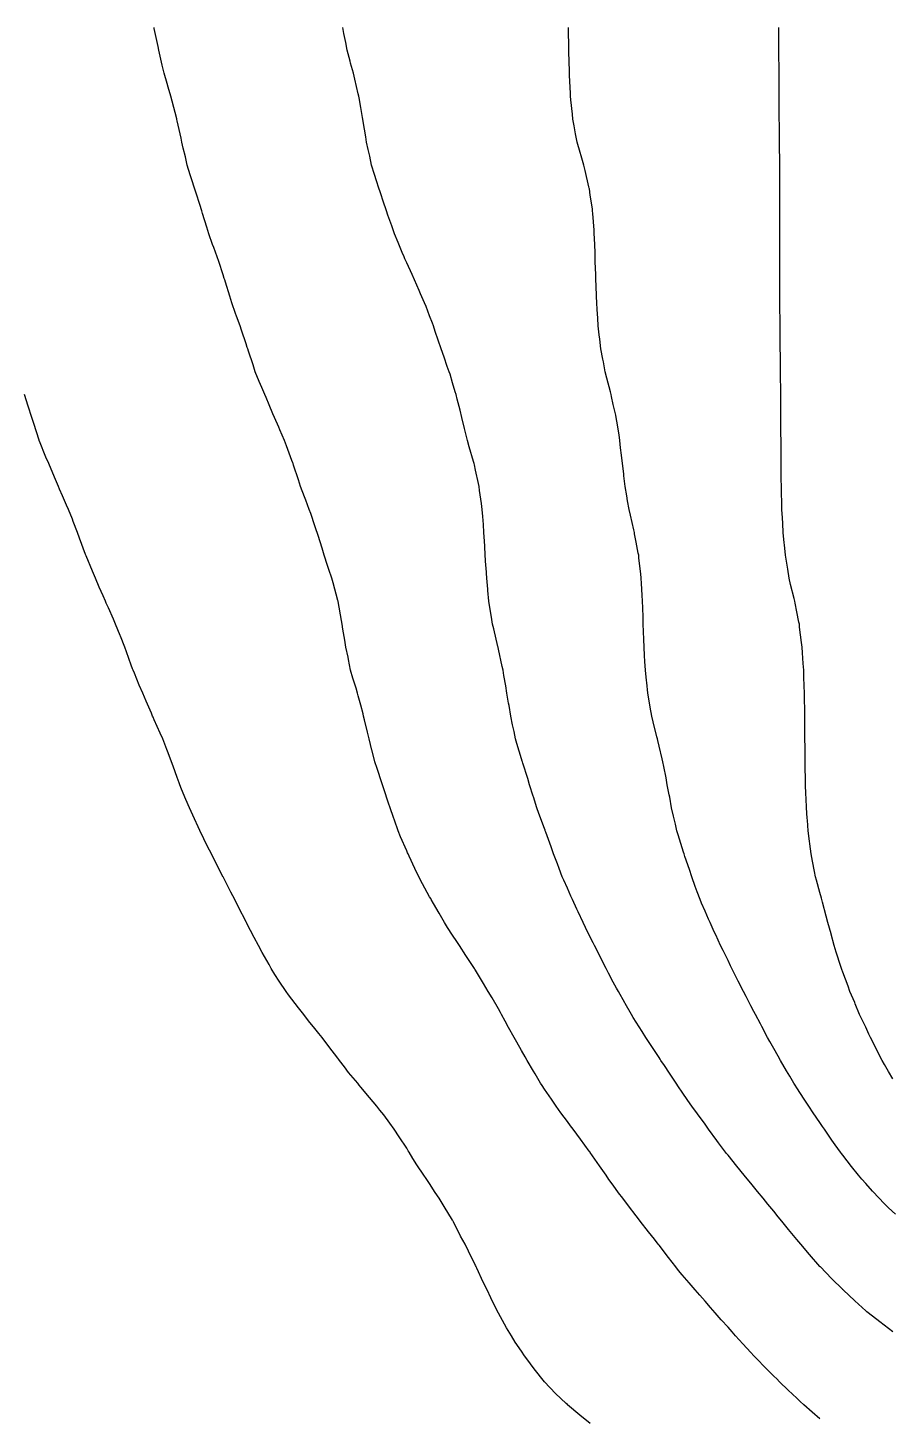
# Model space of a CAD drawing. Extents: x -717077 to -715000, y -984627 to -984000.
# Drawn here: x -715831 to -715793.3, y -984304.1 to -984243.5 of the extents above; entities that cross this region are included whole.
import ezdxf

# ---------------------------------------------------------------- set-up
doc = ezdxf.new("R2010")
doc.units = 0
doc.layers.add('buffer_B1_0_1_clip', color=7, linetype='Continuous')

msp = doc.modelspace()

# ---------------------------------------------------------------- linework, layer by layer
at = {"layer": 'buffer_B1_0_1_clip'}
for points in [[(-715796.496, -984304.121), (-715796.827, -984303.831), (-715797.189, -984303.501), (-715797.352, -984303.356), (-715797.496, -984303.223), (-715797.869, -984302.874), (-715798.249, -984302.501), (-715798.375, -984302.38), (-715798.496, -984302.258), (-715798.875, -984301.88), (-715799.236, -984301.501), (-715799.364, -984301.368), (-715799.496, -984301.224), (-715799.848, -984300.852), (-715800.165, -984300.501), (-715800.321, -984300.326), (-715800.496, -984300.122), (-715800.792, -984299.797), (-715801.053, -984299.501), (-715801.26, -984299.265), (-715801.496, -984298.995), (-715801.73, -984298.734), (-715801.932, -984298.501), (-715802.194, -984298.199), (-715802.496, -984297.838), (-715802.65, -984297.655), (-715802.773, -984297.501), (-715803.089, -984297.094), (-715803.496, -984296.555), (-715803.52, -984296.525), (-715803.538, -984296.501), (-715803.7, -984296.297), (-715803.963, -984295.967), (-715804.318, -984295.501), (-715804.398, -984295.402), (-715804.496, -984295.274), (-715804.834, -984294.839), (-715805.084, -984294.501), (-715805.261, -984294.266), (-715805.496, -984293.941), (-715805.682, -984293.687), (-715805.812, -984293.501), (-715806.094, -984293.099), (-715806.496, -984292.518), (-715806.503, -984292.508), (-715806.508, -984292.501), (-715806.544, -984292.452), (-715806.93, -984291.934), (-715807.246, -984291.501), (-715807.354, -984291.358), (-715807.496, -984291.165), (-715807.779, -984290.783), (-715807.981, -984290.501), (-715808.193, -984290.197), (-715808.496, -984289.752), (-715808.597, -984289.602), (-715808.662, -984289.501), (-715808.903, -984289.093), (-715808.972, -984288.977), (-715809.252, -984288.501), (-715809.341, -984288.346), (-715809.496, -984288.073), (-715809.704, -984287.709), (-715809.821, -984287.501), (-715810.057, -984287.062), (-715810.204, -984286.792), (-715810.363, -984286.501), (-715810.41, -984286.415), (-715810.496, -984286.26), (-715810.776, -984285.78), (-715810.941, -984285.501), (-715811.146, -984285.15), (-715811.496, -984284.567), (-715811.522, -984284.527), (-715811.539, -984284.501), (-715811.624, -984284.372), (-715811.921, -984283.926), (-715812.203, -984283.501), (-715812.318, -984283.322), (-715812.496, -984283.044), (-715812.712, -984282.717), (-715812.851, -984282.501), (-715813.086, -984282.091), (-715813.331, -984281.666), (-715813.426, -984281.5), (-715813.45, -984281.455), (-715813.496, -984281.37), (-715813.804, -984280.808), (-715813.968, -984280.5), (-715814.137, -984280.141), (-715814.389, -984279.608), (-715814.439, -984279.5), (-715814.457, -984279.461), (-715814.496, -984279.371), (-715814.76, -984278.765), (-715814.872, -984278.5), (-715815.032, -984278.037), (-715815.072, -984277.925), (-715815.22, -984277.5), (-715815.287, -984277.291), (-715815.496, -984276.667), (-715815.538, -984276.543), (-715815.553, -984276.5), (-715815.58, -984276.416), (-715815.788, -984275.793), (-715815.883, -984275.5), (-715816.007, -984275.011), (-715816.014, -984274.982), (-715816.138, -984274.5), (-715816.203, -984274.207), (-715816.335, -984273.661), (-715816.372, -984273.5), (-715816.397, -984273.401), (-715816.496, -984273.033), (-715816.611, -984272.615), (-715816.644, -984272.5), (-715816.705, -984272.292), (-715816.84, -984271.844), (-715816.939, -984271.5), (-715817.034, -984271.038), (-715817.054, -984270.942), (-715817.146, -984270.5), (-715817.193, -984270.197), (-715817.274, -984269.723), (-715817.309, -984269.5), (-715817.334, -984269.339), (-715817.485, -984268.512), (-715817.486, -984268.5), (-715817.488, -984268.493), (-715817.496, -984268.462), (-715817.697, -984267.702), (-715817.753, -984267.5), (-715817.886, -984267.111), (-715817.943, -984266.947), (-715818.091, -984266.5), (-715818.184, -984266.188), (-715818.356, -984265.64), (-715818.399, -984265.5), (-715818.422, -984265.427), (-715818.496, -984265.21), (-715818.678, -984264.682), (-715818.741, -984264.5), (-715818.892, -984264.104), (-715818.95, -984263.955), (-715819.119, -984263.5), (-715819.21, -984263.214), (-715819.426, -984262.571), (-715819.449, -984262.5), (-715819.461, -984262.465), (-715819.496, -984262.37), (-715819.731, -984261.736), (-715819.822, -984261.5), (-715820.027, -984261.032), (-715820.074, -984260.922), (-715820.257, -984260.5), (-715820.327, -984260.332), (-715820.496, -984259.943), (-715820.627, -984259.631), (-715820.682, -984259.5), (-715820.815, -984259.182), (-715820.923, -984258.927), (-715821.096, -984258.5), (-715821.193, -984258.197), (-715821.392, -984257.604), (-715821.426, -984257.5), (-715821.443, -984257.448), (-715821.496, -984257.292), (-715821.693, -984256.698), (-715821.76, -984256.5), (-715821.911, -984256.086), (-715821.957, -984255.961), (-715822.12, -984255.5), (-715822.206, -984255.21), (-715822.396, -984254.601), (-715822.426, -984254.5), (-715822.443, -984254.447), (-715822.496, -984254.287), (-715822.689, -984253.694), (-715822.754, -984253.5), (-715822.901, -984253.095), (-715822.953, -984252.957), (-715823.115, -984252.5), (-715823.202, -984252.206), (-715823.388, -984251.609), (-715823.421, -984251.5), (-715823.438, -984251.443), (-715823.496, -984251.265), (-715823.678, -984250.683), (-715823.736, -984250.5), (-715823.852, -984250.145), (-715823.925, -984249.929), (-715824.06, -984249.5), (-715824.142, -984249.146), (-715824.234, -984248.763), (-715824.295, -984248.5), (-715824.329, -984248.333), (-715824.496, -984247.573), (-715824.509, -984247.513), (-715824.512, -984247.5), (-715824.517, -984247.479), (-715824.714, -984246.718), (-715824.771, -984246.5), (-715824.889, -984246.107), (-715824.94, -984245.945), (-715825.068, -984245.5), (-715825.147, -984245.151), (-715825.235, -984244.761), (-715825.294, -984244.5), (-715825.328, -984244.332), (-715825.496, -984243.544), (-715825.504, -984243.508)], [(-715793.316, -984300.32), (-715793.496, -984300.185), (-715793.886, -984299.891), (-715794.385, -984299.501), (-715794.447, -984299.452), (-715794.496, -984299.41), (-715794.975, -984298.98), (-715795.483, -984298.501), (-715795.49, -984298.494), (-715795.496, -984298.488), (-715795.993, -984297.998), (-715796.473, -984297.501), (-715796.484, -984297.489), (-715796.496, -984297.476), (-715796.951, -984296.955), (-715797.329, -984296.501), (-715797.407, -984296.411), (-715797.496, -984296.301), (-715797.861, -984295.865), (-715798.154, -984295.501), (-715798.308, -984295.313), (-715798.496, -984295.074), (-715798.757, -984294.762), (-715798.97, -984294.501), (-715799.207, -984294.212), (-715799.496, -984293.857), (-715799.659, -984293.664), (-715799.793, -984293.501), (-715800.11, -984293.115), (-715800.496, -984292.632), (-715800.555, -984292.559), (-715800.601, -984292.501), (-715800.907, -984292.09), (-715800.983, -984291.988), (-715801.341, -984291.501), (-715801.407, -984291.411), (-715801.496, -984291.286), (-715801.827, -984290.832), (-715802.066, -984290.501), (-715802.243, -984290.247), (-715802.496, -984289.879), (-715802.652, -984289.656), (-715802.759, -984289.501), (-715803.051, -984289.055), (-715803.266, -984288.73), (-715803.418, -984288.501), (-715803.449, -984288.453), (-715803.496, -984288.381), (-715803.847, -984287.852), (-715804.079, -984287.501), (-715804.241, -984287.246), (-715804.496, -984286.843), (-715804.627, -984286.632), (-715804.708, -984286.501), (-715804.979, -984286.017), (-715804.991, -984285.996), (-715805.27, -984285.501), (-715805.35, -984285.355), (-715805.496, -984285.087), (-715805.701, -984284.705), (-715805.81, -984284.501), (-715806.039, -984284.044), (-715806.129, -984283.867), (-715806.315, -984283.501), (-715806.375, -984283.38), (-715806.496, -984283.138), (-715806.708, -984282.712), (-715806.814, -984282.501), (-715807.028, -984282.032), (-715807.084, -984281.912), (-715807.277, -984281.5), (-715807.343, -984281.348), (-715807.496, -984281.006), (-715807.651, -984280.655), (-715807.72, -984280.5), (-715807.854, -984280.142), (-715807.93, -984279.934), (-715808.097, -984279.5), (-715808.2, -984279.205), (-715808.441, -984278.555), (-715808.461, -984278.5), (-715808.47, -984278.475), (-715808.496, -984278.404), (-715808.737, -984277.742), (-715808.826, -984277.5), (-715808.976, -984277.02), (-715808.986, -984276.99), (-715809.143, -984276.5), (-715809.224, -984276.229), (-715809.436, -984275.561), (-715809.454, -984275.5), (-715809.464, -984275.468), (-715809.496, -984275.365), (-715809.694, -984274.698), (-715809.75, -984274.5), (-715809.818, -984274.178), (-715809.88, -984273.884), (-715809.961, -984273.5), (-715810.037, -984273.041), (-715810.054, -984272.942), (-715810.128, -984272.5), (-715810.179, -984272.184), (-715810.26, -984271.737), (-715810.299, -984271.5), (-715810.332, -984271.336), (-715810.496, -984270.594), (-715810.512, -984270.517), (-715810.516, -984270.5), (-715810.522, -984270.475), (-715810.704, -984269.709), (-715810.751, -984269.5), (-715810.8, -984269.197), (-715810.854, -984268.859), (-715810.912, -984268.5), (-715810.958, -984268.038), (-715810.965, -984267.969), (-715811.012, -984267.5), (-715811.041, -984267.045), (-715811.047, -984266.949), (-715811.076, -984266.5), (-715811.096, -984266.101), (-715811.11, -984265.886), (-715811.13, -984265.5), (-715811.155, -984265.159), (-715811.185, -984264.811), (-715811.208, -984264.5), (-715811.239, -984264.244), (-715811.319, -984263.678), (-715811.341, -984263.5), (-715811.367, -984263.371), (-715811.496, -984262.788), (-715811.548, -984262.553), (-715811.561, -984262.5), (-715811.587, -984262.409), (-715811.771, -984261.776), (-715811.85, -984261.5), (-715811.965, -984261.031), (-715811.977, -984260.982), (-715812.099, -984260.5), (-715812.174, -984260.178), (-715812.298, -984259.699), (-715812.346, -984259.5), (-715812.378, -984259.382), (-715812.496, -984258.987), (-715812.609, -984258.614), (-715812.646, -984258.5), (-715812.729, -984258.267), (-715812.868, -984257.873), (-715813.001, -984257.5), (-715813.12, -984257.125), (-715813.253, -984256.743), (-715813.334, -984256.5), (-715813.375, -984256.38), (-715813.496, -984256.065), (-715813.651, -984255.656), (-715813.715, -984255.5), (-715813.89, -984255.106), (-715813.955, -984254.959), (-715814.163, -984254.5), (-715814.261, -984254.265), (-715814.496, -984253.757), (-715814.573, -984253.577), (-715814.606, -984253.5), (-715814.688, -984253.309), (-715814.871, -984252.875), (-715815.03, -984252.5), (-715815.145, -984252.149), (-715815.316, -984251.68), (-715815.378, -984251.5), (-715815.406, -984251.41), (-715815.496, -984251.161), (-715815.655, -984250.659), (-715815.708, -984250.5), (-715815.807, -984250.189), (-715815.899, -984249.903), (-715816.026, -984249.5), (-715816.106, -984249.111), (-715816.172, -984248.825), (-715816.241, -984248.5), (-715816.272, -984248.276), (-715816.389, -984247.607), (-715816.405, -984247.5), (-715816.416, -984247.421), (-715816.496, -984246.987), (-715816.565, -984246.57), (-715816.579, -984246.5), (-715816.605, -984246.391), (-715816.751, -984245.755), (-715816.814, -984245.5), (-715816.939, -984245.058), (-715816.964, -984244.969), (-715817.093, -984244.5), (-715817.156, -984244.161), (-715817.234, -984243.762), (-715817.283, -984243.5)], [(-715793.203, -984295.208), (-715793.496, -984294.928), (-715793.71, -984294.715), (-715793.916, -984294.501), (-715794.196, -984294.2), (-715794.496, -984293.865), (-715794.666, -984293.67), (-715794.807, -984293.501), (-715795.113, -984293.118), (-715795.496, -984292.625), (-715795.55, -984292.555), (-715795.591, -984292.501), (-715795.82, -984292.177), (-715795.966, -984291.97), (-715796.297, -984291.501), (-715796.377, -984291.382), (-715796.496, -984291.205), (-715796.783, -984290.788), (-715796.979, -984290.501), (-715797.182, -984290.186), (-715797.496, -984289.694), (-715797.573, -984289.577), (-715797.622, -984289.501), (-715797.802, -984289.194), (-715797.946, -984288.95), (-715798.211, -984288.501), (-715798.313, -984288.317), (-715798.496, -984287.987), (-715798.673, -984287.678), (-715798.774, -984287.501), (-715799.023, -984287.027), (-715799.084, -984286.912), (-715799.303, -984286.501), (-715799.368, -984286.373), (-715799.496, -984286.122), (-715799.711, -984285.716), (-715799.826, -984285.501), (-715800.048, -984285.052), (-715800.153, -984284.843), (-715800.325, -984284.501), (-715800.381, -984284.385), (-715800.496, -984284.149), (-715800.712, -984283.716), (-715800.82, -984283.501), (-715801.031, -984283.036), (-715801.093, -984282.903), (-715801.28, -984282.501), (-715801.345, -984282.349), (-715801.496, -984282.003), (-715801.648, -984281.653), (-715801.714, -984281.5), (-715801.838, -984281.158), (-715801.921, -984280.925), (-715802.078, -984280.5), (-715802.179, -984280.184), (-715802.371, -984279.625), (-715802.413, -984279.5), (-715802.432, -984279.437), (-715802.496, -984279.236), (-715802.669, -984278.674), (-715802.722, -984278.5), (-715802.79, -984278.206), (-715802.865, -984277.869), (-715802.952, -984277.5), (-715803.036, -984277.041), (-715803.057, -984276.939), (-715803.141, -984276.5), (-715803.195, -984276.199), (-715803.298, -984275.698), (-715803.335, -984275.5), (-715803.364, -984275.368), (-715803.496, -984274.819), (-715803.556, -984274.56), (-715803.57, -984274.5), (-715803.595, -984274.402), (-715803.756, -984273.76), (-715803.819, -984273.5), (-715803.886, -984273.11), (-715803.919, -984272.923), (-715803.992, -984272.5), (-715804.04, -984272.044), (-715804.05, -984271.946), (-715804.097, -984271.5), (-715804.118, -984271.122), (-715804.134, -984270.863), (-715804.154, -984270.5), (-715804.164, -984270.168), (-715804.177, -984269.82), (-715804.186, -984269.5), (-715804.195, -984269.199), (-715804.21, -984268.786), (-715804.218, -984268.5), (-715804.232, -984268.237), (-715804.264, -984267.732), (-715804.277, -984267.5), (-715804.297, -984267.301), (-715804.376, -984266.621), (-715804.388, -984266.5), (-715804.404, -984266.409), (-715804.496, -984265.929), (-715804.564, -984265.568), (-715804.577, -984265.5), (-715804.6, -984265.396), (-715804.752, -984264.757), (-715804.808, -984264.5), (-715804.871, -984264.125), (-715804.907, -984263.912), (-715804.976, -984263.5), (-715805.032, -984263.036), (-715805.042, -984262.954), (-715805.098, -984262.5), (-715805.136, -984262.141), (-715805.176, -984261.82), (-715805.212, -984261.5), (-715805.246, -984261.25), (-715805.343, -984260.653), (-715805.365, -984260.5), (-715805.387, -984260.392), (-715805.496, -984259.927), (-715805.572, -984259.576), (-715805.589, -984259.5), (-715805.621, -984259.375), (-715805.777, -984258.782), (-715805.848, -984258.5), (-715805.928, -984258.068), (-715805.949, -984257.953), (-715806.033, -984257.5), (-715806.08, -984257.085), (-715806.104, -984256.892), (-715806.15, -984256.5), (-715806.169, -984256.174), (-715806.198, -984255.798), (-715806.217, -984255.5), (-715806.225, -984255.229), (-715806.247, -984254.749), (-715806.255, -984254.5), (-715806.26, -984254.264), (-715806.28, -984253.716), (-715806.284, -984253.5), (-715806.289, -984253.294), (-715806.318, -984252.678), (-715806.322, -984252.5), (-715806.331, -984252.335), (-715806.39, -984251.606), (-715806.396, -984251.5), (-715806.406, -984251.411), (-715806.496, -984250.806), (-715806.535, -984250.539), (-715806.541, -984250.5), (-715806.556, -984250.441), (-715806.724, -984249.729), (-715806.78, -984249.5), (-715806.897, -984249.099), (-715806.943, -984248.948), (-715807.069, -984248.5), (-715807.136, -984248.14), (-715807.2, -984247.796), (-715807.255, -984247.5), (-715807.276, -984247.28), (-715807.343, -984246.654), (-715807.358, -984246.5), (-715807.363, -984246.368), (-715807.404, -984245.592), (-715807.408, -984245.5), (-715807.41, -984245.414), (-715807.431, -984244.565), (-715807.432, -984244.5), (-715807.432, -984244.437), (-715807.446, -984243.551), (-715807.446, -984243.5)], [(-715793.307, -984289.312), (-715793.496, -984288.982), (-715793.674, -984288.679), (-715793.775, -984288.501), (-715794.021, -984288.026), (-715794.074, -984287.923), (-715794.29, -984287.501), (-715794.356, -984287.36), (-715794.496, -984287.056), (-715794.676, -984286.68), (-715794.761, -984286.501), (-715794.951, -984286.045), (-715794.977, -984285.982), (-715795.181, -984285.501), (-715795.265, -984285.27), (-715795.496, -984284.66), (-715795.54, -984284.545), (-715795.558, -984284.501), (-715795.586, -984284.41), (-715795.777, -984283.782), (-715795.869, -984283.501), (-715796.001, -984283.005), (-715796.005, -984282.992), (-715796.142, -984282.501), (-715796.213, -984282.217), (-715796.383, -984281.613), (-715796.413, -984281.5), (-715796.429, -984281.434), (-715796.496, -984281.185), (-715796.64, -984280.645), (-715796.681, -984280.5), (-715796.727, -984280.27), (-715796.812, -984279.816), (-715796.876, -984279.5), (-715796.931, -984279.065), (-715796.944, -984278.949), (-715797.003, -984278.5), (-715797.036, -984278.04), (-715797.043, -984277.953), (-715797.077, -984277.5), (-715797.091, -984277.096), (-715797.101, -984276.896), (-715797.115, -984276.5), (-715797.121, -984276.125), (-715797.127, -984275.869), (-715797.133, -984275.5), (-715797.136, -984275.14), (-715797.14, -984274.856), (-715797.142, -984274.5), (-715797.145, -984274.149), (-715797.149, -984273.847), (-715797.151, -984273.5), (-715797.155, -984273.16), (-715797.162, -984272.834), (-715797.166, -984272.5), (-715797.175, -984272.18), (-715797.189, -984271.807), (-715797.198, -984271.5), (-715797.215, -984271.219), (-715797.249, -984270.748), (-715797.264, -984270.5), (-715797.288, -984270.293), (-715797.374, -984269.623), (-715797.388, -984269.5), (-715797.405, -984269.41), (-715797.496, -984268.955), (-715797.574, -984268.579), (-715797.59, -984268.5), (-715797.618, -984268.379), (-715797.769, -984267.774), (-715797.829, -984267.5), (-715797.894, -984267.102), (-715797.924, -984266.928), (-715797.992, -984266.5), (-715798.038, -984266.042), (-715798.047, -984265.95), (-715798.091, -984265.5), (-715798.111, -984265.116), (-715798.125, -984264.871), (-715798.145, -984264.5), (-715798.153, -984264.157), (-715798.162, -984263.834), (-715798.171, -984263.5), (-715798.174, -984263.178), (-715798.179, -984262.818), (-715798.182, -984262.5), (-715798.183, -984262.187), (-715798.186, -984261.81), (-715798.187, -984261.5), (-715798.188, -984261.192), (-715798.191, -984260.806), (-715798.191, -984260.5), (-715798.193, -984260.197), (-715798.197, -984259.799), (-715798.198, -984259.5), (-715798.2, -984259.205), (-715798.206, -984258.79), (-715798.208, -984258.5), (-715798.21, -984258.215), (-715798.216, -984257.78), (-715798.218, -984257.5), (-715798.22, -984257.225), (-715798.225, -984256.771), (-715798.227, -984256.5), (-715798.229, -984256.233), (-715798.233, -984255.763), (-715798.235, -984255.5), (-715798.239, -984254.5), (-715798.239, -984254.244), (-715798.24, -984253.756), (-715798.241, -984253.5), (-715798.241, -984253.245), (-715798.241, -984252.756), (-715798.241, -984252.5), (-715798.24, -984252.245), (-715798.241, -984251.756), (-715798.24, -984251.5), (-715798.24, -984251.244), (-715798.241, -984250.755), (-715798.241, -984250.5), (-715798.241, -984250.245), (-715798.244, -984249.752), (-715798.244, -984249.5), (-715798.245, -984249.25), (-715798.251, -984248.746), (-715798.251, -984248.5), (-715798.252, -984248.257), (-715798.259, -984247.738), (-715798.26, -984247.5), (-715798.261, -984247.265), (-715798.266, -984246.73), (-715798.267, -984246.5), (-715798.268, -984246.273), (-715798.273, -984245.724), (-715798.273, -984245.5), (-715798.274, -984245.278), (-715798.276, -984244.72), (-715798.276, -984244.5), (-715798.276, -984244.281), (-715798.277, -984243.719), (-715798.277, -984243.5)], [(-715806.496, -984304.318), (-715806.953, -984303.958), (-715807.492, -984303.501), (-715807.494, -984303.499), (-715807.496, -984303.497), (-715807.544, -984303.453), (-715808.015, -984303.019), (-715808.487, -984302.509), (-715808.495, -984302.501), (-715808.496, -984302.5), (-715808.496, -984302.5), (-715808.939, -984301.943), (-715809.263, -984301.501), (-715809.364, -984301.369), (-715809.496, -984301.174), (-715809.769, -984300.774), (-715809.936, -984300.501), (-715810.15, -984300.155), (-715810.496, -984299.508), (-715810.499, -984299.503), (-715810.5, -984299.501), (-715810.504, -984299.493), (-715810.835, -984298.839), (-715810.993, -984298.501), (-715811.163, -984298.168), (-715811.44, -984297.557), (-715811.466, -984297.501), (-715811.476, -984297.481), (-715811.496, -984297.436), (-715811.808, -984296.813), (-715811.955, -984296.501), (-715812.149, -984296.154), (-715812.456, -984295.54), (-715812.477, -984295.501), (-715812.484, -984295.488), (-715812.496, -984295.466), (-715812.865, -984294.87), (-715813.08, -984294.501), (-715813.253, -984294.257), (-715813.496, -984293.87), (-715813.649, -984293.654), (-715813.746, -984293.501), (-715814.053, -984293.058), (-715814.224, -984292.772), (-715814.393, -984292.501), (-715814.432, -984292.436), (-715814.496, -984292.321), (-715814.827, -984291.831), (-715815.042, -984291.501), (-715815.236, -984291.24), (-715815.496, -984290.873), (-715815.663, -984290.667), (-715815.791, -984290.501), (-715816.121, -984290.125), (-715816.496, -984289.667), (-715816.573, -984289.578), (-715816.633, -984289.501), (-715817.027, -984289.031), (-715817.209, -984288.788), (-715817.427, -984288.501), (-715817.456, -984288.461), (-715817.496, -984288.404), (-715817.888, -984287.893), (-715818.179, -984287.501), (-715818.324, -984287.328), (-715818.496, -984287.108), (-715818.769, -984286.774), (-715818.979, -984286.501), (-715819.213, -984286.218), (-715819.496, -984285.842), (-715819.644, -984285.649), (-715819.748, -984285.501), (-715820.052, -984285.057), (-715820.236, -984284.76), (-715820.401, -984284.501), (-715820.435, -984284.439), (-715820.496, -984284.324), (-715820.794, -984283.798), (-715820.956, -984283.501), (-715821.146, -984283.151), (-715821.46, -984282.536), (-715821.479, -984282.501), (-715821.484, -984282.489), (-715821.496, -984282.465), (-715821.824, -984281.829), (-715821.991, -984281.5), (-715822.166, -984281.17), (-715822.496, -984280.511), (-715822.5, -984280.504), (-715822.502, -984280.5), (-715822.507, -984280.489), (-715822.837, -984279.842), (-715823.007, -984279.5), (-715823.174, -984279.179), (-715823.496, -984278.522), (-715823.503, -984278.508), (-715823.507, -984278.5), (-715823.515, -984278.481), (-715823.82, -984277.824), (-715823.965, -984277.5), (-715824.127, -984277.131), (-715824.306, -984276.69), (-715824.386, -984276.5), (-715824.414, -984276.418), (-715824.496, -984276.179), (-715824.675, -984275.68), (-715824.742, -984275.5), (-715824.895, -984275.101), (-715824.951, -984274.955), (-715825.128, -984274.5), (-715825.243, -984274.247), (-715825.496, -984273.662), (-715825.545, -984273.55), (-715825.566, -984273.5), (-715825.62, -984273.377), (-715825.848, -984272.853), (-715825.999, -984272.5), (-715826.15, -984272.154), (-715826.364, -984271.632), (-715826.42, -984271.5), (-715826.439, -984271.443), (-715826.496, -984271.282), (-715826.705, -984270.709), (-715826.785, -984270.5), (-715826.969, -984270.027), (-715826.984, -984269.989), (-715827.18, -984269.5), (-715827.278, -984269.283), (-715827.496, -984268.793), (-715827.586, -984268.59), (-715827.626, -984268.5), (-715827.726, -984268.271), (-715827.89, -984267.894), (-715828.061, -984267.5), (-715828.192, -984267.197), (-715828.47, -984266.526), (-715828.481, -984266.5), (-715828.485, -984266.489), (-715828.496, -984266.458), (-715828.749, -984265.753), (-715828.845, -984265.5), (-715829.025, -984265.03), (-715829.065, -984264.931), (-715829.236, -984264.5), (-715829.316, -984264.32), (-715829.496, -984263.911), (-715829.619, -984263.623), (-715829.672, -984263.5), (-715829.801, -984263.195), (-715829.917, -984262.922), (-715830.097, -984262.5), (-715830.215, -984262.22), (-715830.496, -984261.528), (-715830.504, -984261.508), (-715830.507, -984261.5), (-715830.512, -984261.485), (-715830.75, -984260.755), (-715830.836, -984260.5), (-715830.993, -984260.003), (-715830.995, -984259.999), (-715831.153, -984259.5)]]:
    msp.add_lwpolyline(points, dxfattribs=at)

doc.saveas('drawing.dxf')
